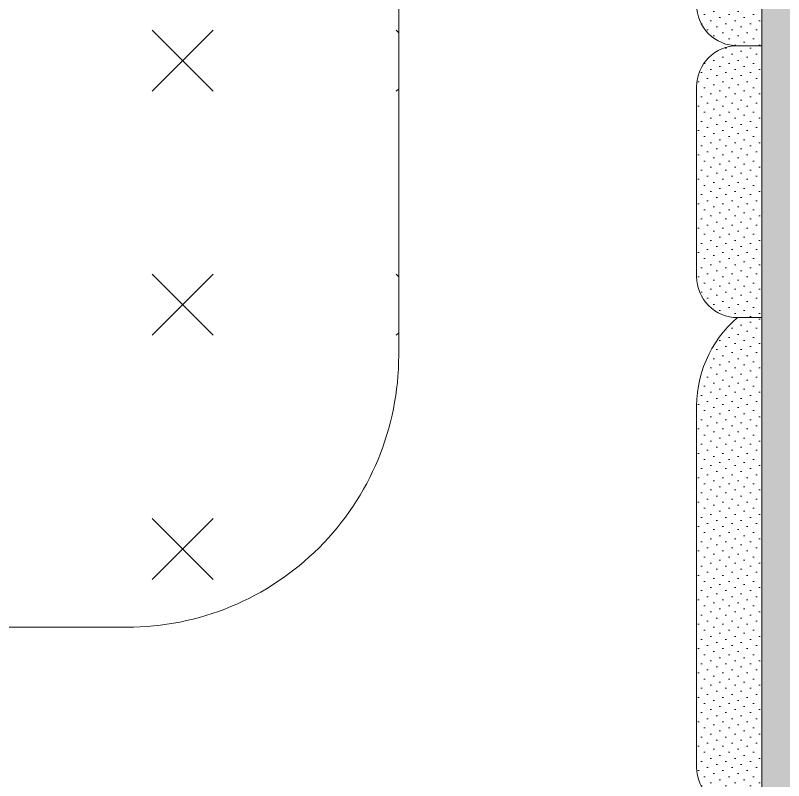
# Model space of a CAD drawing. Header units: inches. Extents: x 4017 to 5703, y -944 to 2840.
# Drawn here: x 4324.64 to 4338.77, y 1259.06 to 1273.14 of the extents above; entities that cross this region are included whole.
import ezdxf

# ---------------------------------------------------------------- set-up
doc = ezdxf.new("R2010")
doc.units = ezdxf.units.IN
doc.header["$MEASUREMENT"] = 0
doc.layers.get('0').update_dxf_attribs({"color": 5})
doc.layers.add('1 - bed panels', color=170, linetype='Continuous', lineweight=9)
doc.layers.add('1 - plaster', color=1, linetype='Continuous', lineweight=9)
pattern_1 = [(135, (-4522.99664, 5411.87686), (-0.1683798023, -0.0561266008), [0, -0.15875])]

# ---------------------------------------------------------------- blocks, each defined once
blk = doc.blocks.new('ddaswd')
at = {"layer": '1 - plaster', "true_color": 0xe0a352}
blk.add_hatch(color=33, dxfattribs=at).paths.add_polyline_path([(1.2, -0.024), (0, -0.024), (0, -213.023), (1.2, -213.023)])
at = {"layer": '1 - plaster'}
blk.add_lwpolyline([(0, 0), (1.2, -0.024), (1.2, -212.189), (0, -212.189), (0, 0)], dxfattribs=at)
blk = doc.blocks.new('nhyv')
at = {"layer": '1 - bed panels', "true_color": 0xc2c2c2}
h = blk.add_hatch(dxfattribs=at)
h.set_pattern_fill('CROSS', color=9, scale=0.5, angle=135)
h.set_pattern_definition([(135, (-268.083, -3.452), (-4.490128, 4e-16), [1.5875, -4.7625]), (225, (-268.083, -2.3296), (-4e-16, -4.490128), [1.5875, -4.7625])])
edge = h.paths.add_edge_path()
edge.add_line((59.654, 1298.726), (139.654, 1298.726))
edge.add_arc((139.654, 1293.726), 5, 0, 90, ccw=False)
edge.add_line((144.654, 1293.726), (144.654, 1103.726))
edge.add_arc((139.654, 1103.726), 5, -90, 0, ccw=False)
edge.add_line((139.654, 1098.726), (59.654, 1098.726))
edge.add_arc((59.654, 1103.726), 5, 180, 270, ccw=False)
edge.add_line((54.654, 1103.726), (54.654, 1293.726))
edge.add_arc((59.654, 1293.726), 5, 90, 180, ccw=False)
edge = h.paths.add_edge_path(flags=16)
edge.add_line((134.654, 1290.726), (134.654, 1261.726))
edge.add_arc((131.654, 1261.726), 3, -90, 0, ccw=False)
edge.add_line((131.654, 1258.726), (67.654, 1258.726))
edge.add_arc((67.654, 1261.726), 3, 180, 270, ccw=False)
edge.add_line((64.654, 1261.726), (64.654, 1290.726))
edge.add_arc((67.654, 1290.726), 3, 90, 180, ccw=False)
edge.add_line((67.654, 1293.726), (131.654, 1293.726))
edge.add_arc((131.654, 1290.726), 3, 0, 90, ccw=False)
at = {"layer": '1 - bed panels', "color": 9, "true_color": 0xc2c2c2}
blk.add_lwpolyline([(59.654, 1298.726), (139.654, 1298.726, -0.414214), (144.654, 1293.726), (144.654, 1103.726, -0.414214), (139.654, 1098.726), (59.654, 1098.726, -0.414214), (54.654, 1103.726), (54.654, 1293.726, -0.414214)], format="xyb", close=True, dxfattribs=at)
blk = doc.blocks.new('ddwsadwaef')
at = {"layer": '1 - bed panels', "true_color": 0x334acc}
h = blk.add_hatch(dxfattribs=at)
h.set_pattern_fill('DOTS', color=162, scale=0.1, angle=135, style=0)
h.set_pattern_definition(pattern_1)
edge = h.paths.add_edge_path()
edge.add_line((-1.2, -190.04), (-1.2, -186.54))
edge.add_arc((-0.45, -186.54), 0.75, 90, 180, ccw=False)
edge.add_line((-0.45, -185.79), (0, -185.79))
edge.add_line((0, -185.79), (0, -190.79))
edge.add_line((0, -190.79), (-0.45, -190.79))
edge.add_arc((-0.45, -190.04), 0.75, 180, 270, ccw=False)
h = blk.add_hatch(dxfattribs=at)
h.set_pattern_fill('DOTS', color=162, scale=0.1, angle=135, style=0)
h.set_pattern_definition(pattern_1)
edge = h.paths.add_edge_path()
edge.add_line((-1.2, -195.04), (-1.2, -191.54))
edge.add_arc((-0.45, -191.54), 0.75, 90, 180, ccw=False)
edge.add_line((-0.45, -190.79), (0, -190.79))
edge.add_line((0, -190.79), (0, -195.79))
edge.add_line((0, -195.79), (-0.45, -195.79))
edge.add_arc((-0.45, -195.04), 0.75, 180, 270, ccw=False)
h = blk.add_hatch(dxfattribs=at)
h.set_pattern_fill('DOTS', color=162, scale=0.1, angle=135, style=0)
h.set_pattern_definition([(135, (-4522.99664, 5410.87686), (-0.1683798023, -0.0561266008), [0, -0.15875])])
edge = h.paths.add_edge_path()
edge.add_line((-1.2, -204.067), (-1.2, -197.54))
edge.add_arc((0.97, -197.435), 2.173, 130.814, 182.7888, ccw=False)
edge.add_line((-0.45, -195.79), (0, -195.79))
edge.add_line((0, -195.79), (0, -204.817))
edge.add_line((0, -204.817), (-0.45, -204.817))
edge.add_arc((-0.45, -204.067), 0.75, 180, 270, ccw=False)
at = {"layer": '1 - bed panels'}
for points in [[(-1.2, -190.04), (-1.2, -186.54, -0.414214), (-0.45, -185.79), (0, -185.79), (0, -190.79), (-0.45, -190.79, -0.414214)], [(-1.2, -195.04), (-1.2, -191.54, -0.414214), (-0.45, -190.79), (0, -190.79), (0, -195.79), (-0.45, -195.79, -0.414214)], [(-1.2, -204.067), (-1.2, -197.54, -0.230753), (-0.45, -195.79), (0, -195.79), (0, -204.817), (-0.45, -204.817, -0.414214)]]:
    blk.add_lwpolyline(points, format="xyb", close=True, dxfattribs=at)
at = {"xscale": -1}
blk.add_blockref('nhyv', (47.974, -1300.215), dxfattribs=at)

msp = doc.modelspace()

# ---------------------------------------------------------------- block references
for name in ['ddaswd', 'ddwsadwaef']:
    msp.add_blockref(name, (4338.371, 1463.374))

doc.saveas('drawing.dxf')
